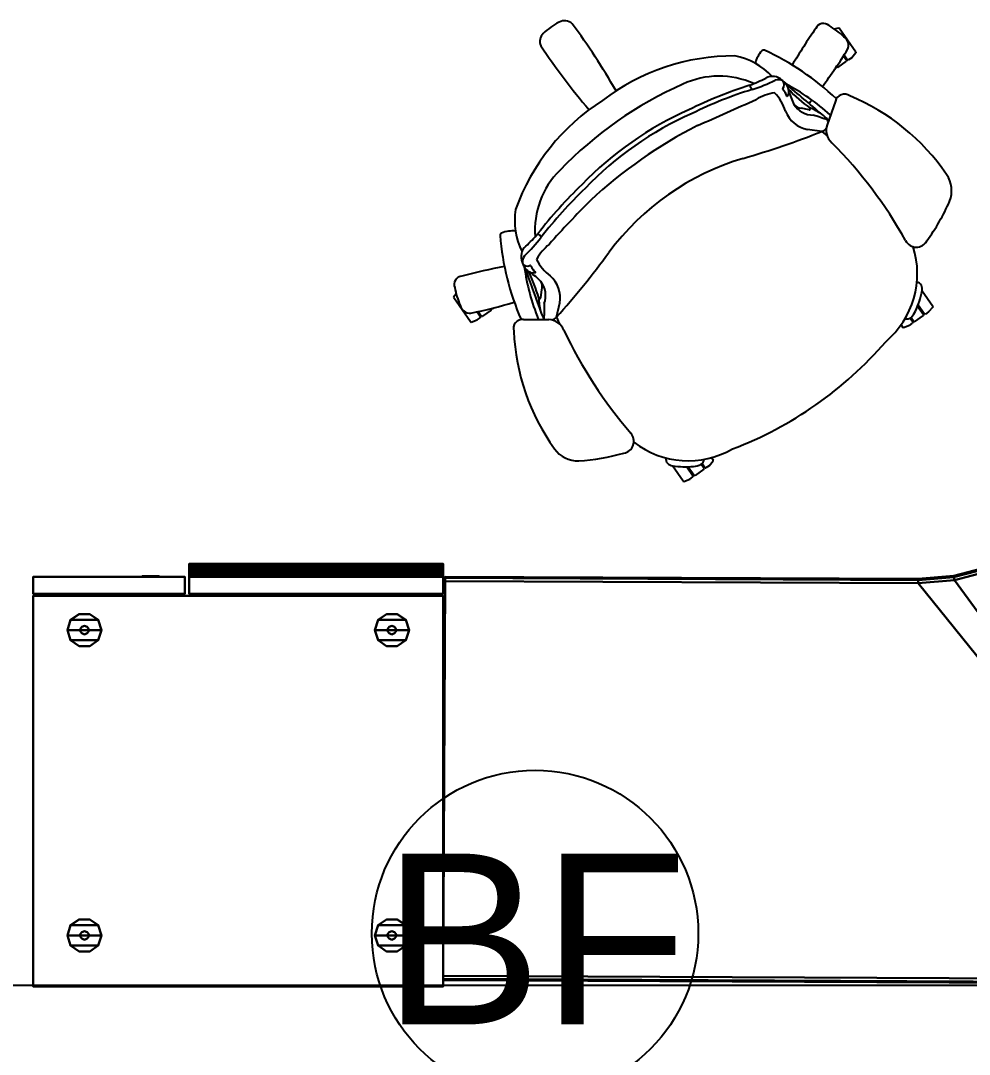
# Model space of a CAD drawing. Header units: inches. Extents: x 23 to 6400, y -2214 to 4412.
# Drawn here: x 4070.6 to 4126.1, y 3839.2 to 3899.7 of the extents above; entities that cross this region are included whole.
import ezdxf
from ezdxf.enums import TextEntityAlignment as Align

# ---------------------------------------------------------------- set-up
doc = ezdxf.new("R2010")
doc.units = ezdxf.units.IN
doc.header["$LTSCALE"] = 96
doc.header["$MEASUREMENT"] = 0
doc.layers.add('A-FURN-EXIST', color=33, linetype='Continuous')
doc.layers.add('A-Powr-Exst', color=15, linetype='Continuous')
doc.styles.add('OTJ_Title1', font='swiss.ttf')

# ---------------------------------------------------------------- blocks, each defined once
blk = doc.blocks.new('A$C39A66B45')
blk.add_circle((16.79, 9.555), 9.555)
at = {"color": 0, "linetype": 'ByBlock', "lineweight": -2, "style": 'OTJ_Title1', "flags": 8}
blk.add_attdef('CODE', text='', height=8, dxfattribs=at).set_placement((16.79, 9.233), align=Align.MIDDLE)
blk = doc.blocks.new('A$C1C1D4BE0 (4) (2)')
at = {"color": 0}
for p, q in [((296.288, 159.336, 36.281), (296.525, 159.406, 36.281)), ((296.525, 159.406, 36.281), (296.563, 159.39, 36.281)), ((297.549, 157.981, 36.281), (296.563, 159.39, 36.281)), ((297.549, 157.981, 36.281), (297.552, 157.939, 36.281)), ((296.484, 157.084, 36.281), (296.999, 157.444, 36.281)), ((296.827, 157.76, 36.281), (297.009, 157.5, 36.281)), ((296.866, 157.823, 36.281), (297.066, 157.538, 36.281)), ((297.009, 157.5, 36.281), (296.999, 157.444, 36.281)), ((297.121, 157.528, 36.281), (297.066, 157.538, 36.281)), ((297.302, 157.654, 36.281), (297.121, 157.528, 36.281)), ((297.552, 157.939, 36.281), (297.302, 157.654, 36.281)), ((296.286, 156.943, 36.281), (296.364, 156.997, 36.281)), ((296.378, 157.078, 36.281), (296.364, 156.997, 36.281)), ((296.428, 157.093, 36.281), (296.408, 157.122, 36.281)), ((296.484, 157.084, 36.281), (296.428, 157.093, 36.281)), ((296.349, 155.118, 36.281), (295.858, 153.725, 36.281)), ((294.806, 154.603, 36.281), (294.354, 154.694, 36.281)), ((295.549, 154.342, 36.281), (295.549, 154.342, 36.281)), ((295.563, 153.342, 36.281), (294.72, 153.444, 36.281)), ((295.563, 153.342, 36.281), (295.868, 153.075, 36.281)), ((276.717, 147.254, 36.281), (276.718, 147.246, 36.281)), ((276.808, 147.388, 36.281), (276.792, 147.381, 36.281)), ((279.104, 143.608, 36.281), (279.172, 144.064, 36.281)), ((274.149, 143.835, 36.281), (274.002, 143.636, 36.281)), ((274.002, 143.636, 36.281), (274.005, 143.594, 36.281)), ((274.991, 142.185, 36.281), (274.005, 143.594, 36.281)), ((302.054, 143.091, 36.281), (301.422, 143.994, 36.281)), ((276.198, 142.879, 36.281), (275.683, 142.519, 36.281)), ((276.208, 142.935, 36.281), (276.188, 142.964, 36.281)), ((276.198, 142.879, 36.281), (276.208, 142.935, 36.281)), ((276.24, 142.977, 36.281), (276.321, 142.963, 36.281)), ((276.399, 143.018, 36.281), (276.321, 142.963, 36.281)), ((280.029, 142.465, 36.281), (280.222, 143.292, 36.281)), ((301.164, 143.111, 36.281), (301.514, 142.611, 36.281)), ((301.2, 143.179, 36.281), (301.187, 143.17, 36.281)), ((301.194, 143.187, 36.281), (301.571, 142.649, 36.281)), ((302.057, 143.05, 36.281), (301.807, 142.765, 36.281)), ((302.054, 143.091, 36.281), (302.057, 143.05, 36.281)), ((275.029, 142.169, 36.281), (275.383, 142.306, 36.281)), ((275.373, 142.773, 36.281), (275.573, 142.488, 36.281)), ((275.383, 142.306, 36.281), (275.563, 142.432, 36.281)), ((275.445, 142.789, 36.281), (275.628, 142.528, 36.281)), ((275.563, 142.432, 36.281), (275.573, 142.488, 36.281)), ((275.628, 142.528, 36.281), (275.683, 142.519, 36.281)), ((278.091, 142.334, 36.281), (279.568, 142.32, 36.281)), ((279.094, 142.82, 36.281), (279.094, 142.82, 36.281)), ((280.029, 142.465, 36.281), (280.176, 142.087, 36.281)), ((300.879, 142.164, 36.281), (300.711, 142.403, 36.281)), ((300.934, 142.204, 36.281), (300.77, 142.438, 36.281)), ((300.989, 142.194, 36.281), (301.505, 142.555, 36.281)), ((301.035, 142.818, 36.281), (301.036, 142.819, 36.281)), ((301.514, 142.611, 36.281), (301.505, 142.555, 36.281)), ((301.627, 142.639, 36.281), (301.571, 142.649, 36.281)), ((301.807, 142.765, 36.281), (301.627, 142.639, 36.281)), ((274.991, 142.185, 36.281), (275.029, 142.169, 36.281)), ((300.193, 142.01, 36.281), (300.297, 141.861, 36.281)), ((300.335, 141.844, 36.281), (300.297, 141.861, 36.281)), ((300.689, 141.982, 36.281), (300.335, 141.844, 36.281)), ((300.689, 141.982, 36.281), (300.869, 142.108, 36.281)), ((300.879, 142.164, 36.281), (300.869, 142.108, 36.281)), ((300.989, 142.194, 36.281), (300.934, 142.204, 36.281)), ((287.442, 132.859, 36.281), (286.81, 133.762, 36.281)), ((288.659, 133.609, 36.281), (288.495, 133.843, 36.281)), ((288.715, 133.647, 36.281), (288.548, 133.886, 36.281)), ((288.951, 133.763, 36.281), (288.771, 133.637, 36.281)), ((288.951, 133.763, 36.281), (289.201, 134.048, 36.281)), ((289.095, 134.238, 36.281), (289.199, 134.09, 36.281)), ((289.201, 134.048, 36.281), (289.199, 134.09, 36.281)), ((287.646, 133.701, 36.281), (288.023, 133.162, 36.281)), ((287.652, 133.693, 36.281), (287.664, 133.701, 36.281)), ((287.728, 133.703, 36.281), (288.078, 133.203, 36.281)), ((288.013, 133.107, 36.281), (288.023, 133.162, 36.281)), ((288.047, 133.724, 36.281), (288.046, 133.723, 36.281)), ((288.078, 133.203, 36.281), (288.134, 133.193, 36.281)), ((288.649, 133.554, 36.281), (288.134, 133.193, 36.281)), ((288.649, 133.554, 36.281), (288.659, 133.609, 36.281)), ((288.715, 133.647, 36.281), (288.771, 133.637, 36.281)), ((287.442, 132.859, 36.281), (287.48, 132.843, 36.281)), ((287.48, 132.843, 36.281), (287.833, 132.98, 36.281)), ((287.833, 132.98, 36.281), (288.013, 133.107, 36.281))]:
    blk.add_line(p, q, dxfattribs=at)
at = {"color": 0, "linetype": 'Continuous'}
for p, q in [((295.549, 154.342, 36.281), (295.549, 154.342, 36.281)), ((295.549, 154.342, 36.281), (295.549, 154.342, 36.281)), ((295.549, 154.342, 36.281), (295.549, 154.342, 36.281)), ((276.717, 147.254, 36.281), (276.717, 147.251, 36.281)), ((276.717, 147.251, 36.281), (276.717, 147.249, 36.281)), ((276.717, 147.249, 36.281), (276.718, 147.246, 36.281)), ((276.797, 147.383, 36.281), (276.792, 147.381, 36.281)), ((276.802, 147.386, 36.281), (276.797, 147.383, 36.281)), ((276.808, 147.388, 36.281), (276.802, 147.386, 36.281)), ((279.094, 142.82, 36.281), (279.094, 142.82, 36.281)), ((279.094, 142.82, 36.281), (279.094, 142.82, 36.281)), ((279.094, 142.82, 36.281), (279.094, 142.82, 36.281)), ((301.035, 142.818, 36.281), (301.036, 142.819, 36.281)), ((301.035, 142.818, 36.281), (301.035, 142.818, 36.281)), ((301.036, 142.819, 36.281), (301.036, 142.819, 36.281)), ((288.047, 133.724, 36.281), (288.046, 133.723, 36.281)), ((288.046, 133.723, 36.281), (288.046, 133.723, 36.281)), ((288.047, 133.724, 36.281), (288.047, 133.724, 36.281))]:
    blk.add_line(p, q, dxfattribs=at)
at = {"elevation": 36.031}
blk.add_lwpolyline([(329.171, 95.402), (107.914, 95.402), (107.914, 103.357), (329.171, 103.357)], close=True, dxfattribs=at)
at = {"color": 0}
for centre, radius, start, end in [((280.497, 159.164, 36.281), 0.658, 46.89026, 119.42198), ((282.163, 155.948, 36.281), 4.28, 117.70245, 133.10979), ((248.448, 135.718, 36.281), 40.357, 29.69157, 36.36183), ((332.685, 133.739, 36.281), 45.413, 145.63553, 148.85296), ((295.648, 159.164, 36.281), 0.496, 48.40529, 155.14498), ((293.607, 155.5, 36.281), 4.68, 46.29295, 59.56264), ((279.699, 158.617, 36.281), 0.648, 135.26551, 203.76182), ((296.526, 158.384, 36.281), 0.59, 334.54606, 57.77584), ((312.705, 180.711, 36.281), 40.357, 213.63817, 220.30843), ((293.335, 156.899, 36.281), 1.735, 138.3236, 165.7926), ((292.149, 157.948, 36.281), 0.151, 68.77016, 136.29115), ((285.712, 143.97, 36.281), 15.541, 46.52746, 65.30846), ((273.77, 172.437, 36.281), 27.332, 322.95501, 328.43902), ((290.421, 145.074, 36.281), 12.685, 89.7991, 127.38189), ((289.652, 153.689, 36.281), 4.15, 43.65985, 78.69344), ((289.531, 151.633, 36.281), 4.942, 65.63993, 115.20449), ((285.876, 169.677, 36.281), 14.691, 291.838, 295.83022), ((288.147, 166.008, 36.281), 10.747, 288.07504, 295.82117), ((292.675, 155.76, 36.281), 0.8, 45.52848, 119.86447), ((293.013, 155.857, 36.281), 0.512, 58.47371, 111.23208), ((292.701, 155.583, 36.281), 0.919, 35.42143, 54.43788), ((293.007, 156.079, 36.281), 0.348, 317.76181, 37.99196), ((296.665, 135.238, 36.281), 22.82, 113.88099, 136.1187), ((299.036, 131.795, 36.281), 25.437, 107.6106, 116.28059), ((298.152, 133.967, 36.281), 22.822, 106.99522, 116.52912), ((292.129, 156.32, 36.281), 0.835, 199.5676, 219.22622), ((293.204, 152.737, 36.281), 2.891, 98.22249, 121.06484), ((290.912, 153.754, 36.281), 2.632, 16.99914, 44.45456), ((293.302, 155.815, 36.281), 0.0489, 141.03864, 220.39207), ((292.664, 155.13, 36.281), 0.888, 18.40744, 47.34825), ((287.172, 144.392, 36.281), 13.306, 48.17886, 61.89556), ((292.756, 155.564, 36.281), 0.887, 15.43187, 38.50812), ((217.279, 63.804, 36.281), 119.68, 49.15687, 50.47244), ((293.241, 155.666, 36.281), 0.393, 319.77512, 19.84132), ((300.341, 162.241, 36.281), 9.316, 223.74403, 233.92911), ((297.073, 156.528, 36.281), 3.539, 193.4698, 207.06147), ((289.558, 144.469, 36.281), 12.685, 122.61811, 160.2009), ((-286.757, 1447.403, 36.281), 1415.763, 293.964232, 294.116438), ((293.523, 155.426, 36.281), 0.023, 224.06067, 323.23223), ((273.77, 172.437, 36.281), 27.332, 320.31288, 320.84371), ((296.877, 154.972, 36.281), 0.548, 54.40721, 164.41413), ((292.287, 143.598, 36.281), 12.799, 34.3542, 67.44649), ((295.696, 136.622, 36.281), 19.649, 113.77742, 136.22258), ((295.881, 136.405, 36.281), 19.649, 113.77742, 136.22258), ((295.043, 155.142, 36.281), 1.728, 200.95658, 259.23553), ((294.435, 155.378, 36.281), 0.688, 221.84478, 263.24311), ((295.065, 155.648, 36.281), 1.356, 212.54906, 269.76931), ((294.817, 154.663, 36.281), 0.0616, 260.12697, 50.47246), ((293.835, 151.953, 36.281), 2.941, 54.34548, 69.68864), ((294.879, 153.297, 36.281), 1.242, 35.00333, 57.32539), ((280.079, 108.551, 36.281), 48.132, 70.81466, 71.8651), ((295.367, 153.856, 36.281), 0.55, 5.87667, 16.15539), ((300.904, 128.941, 36.281), 27.775, 117.03763, 132.86501), ((277.305, 199.055, 36.281), 49.224, 286.10183, 291.77212), ((295.367, 153.856, 36.281), 0.55, 290.86539, 324.47458), ((296.8, 153.415, 36.281), 0.992, 161.78372, 228.34298), ((277.45, 134.097, 36.281), 26.353, 29.17109, 44.82623), ((295.324, 137.152, 36.281), 15.249, 106.64201, 143.35577), ((283.699, 147.549, 36.281), 4.942, 134.79551, 184.36007), ((301.47, 149.862, 36.281), 1.683, 338.34126, 34.83062), ((299.089, 131.832, 36.281), 25.437, 133.71941, 142.3894), ((299.274, 131.614, 36.281), 25.437, 133.71941, 142.3894), ((333.622, 98.367, 36.281), 72.512, 135.37992, 138.17353), ((290.806, 154.709, 36.281), 13.395, 324.46352, 335.90435), ((281.725, 148.138, 36.281), 4.15, 171.30656, 206.34015), ((276.859, 147.255, 36.281), 0.142, 111.16011, 182.11598), ((292.206, 148.517, 36.281), 15.541, 184.69154, 203.47254), ((277.449, 145.775, 36.281), 1.735, 84.2074, 111.6764), ((270.663, 153.766, 36.281), 10.747, 314.17883, 321.92496), ((267.993, 157.155, 36.281), 14.691, 314.16978, 318.162), ((278.405, 146.711, 36.281), 0.835, 30.77378, 50.4324), ((278.745, 146.006, 36.281), 0.8, 130.13553, 204.47152), ((281.405, 144.475, 36.281), 2.891, 128.93516, 151.77751), ((295.904, 145.02, 36.281), 5.24, 310.28742, 17.37878), ((301.088, 147.27, 36.281), 0.708, 207.60157, 330.77704), ((278.538, 145.721, 36.281), 0.512, 138.76792, 191.52629), ((243.318, 175.257, 36.281), 49.224, 318.22788, 323.89817), ((285.754, 100.878, 36.281), 45.413, 101.14704, 104.36447), ((278.903, 145.921, 36.281), 0.919, 195.56212, 214.57857), ((278.331, 145.804, 36.281), 0.348, 212.00804, 292.23819), ((291.31, 147.289, 36.281), 13.306, 188.10444, 201.82114), ((278.902, 145.863, 36.281), 0.887, 211.49188, 234.56813), ((390.942, 185.404, 36.281), 119.68, 199.52756, 200.84313), ((278.479, 145.435, 36.281), 0.0489, 29.60793, 108.96136), ((279.341, 145.801, 36.281), 0.888, 202.65175, 231.59256), ((281.233, 146.976, 36.281), 2.632, 205.54544, 233.00086), ((274.53, 144.376, 36.281), 0.496, 94.85502, 201.59471), ((270.033, 141.019, 36.281), 9.316, 16.07089, 26.25597), ((278.639, 145.442, 36.281), 0.393, 230.15868, 290.22488), ((276.519, 142.136, 36.281), 3.539, 42.93853, 56.5302), ((278.769, 145.095, 36.281), 0.023, 286.76777, 25.93933), ((278.516, 143.57, 36.281), 1.728, 350.76447, 49.04342), ((278.67, 145.041, 36.281), 4.68, 190.43736, 203.70705), ((278.502, 144.221, 36.281), 0.688, 346.75689, 28.15522), ((278.033, 143.722, 36.281), 1.356, 340.23069, 37.45094), ((301.021, 144.109, 36.281), 0.418, 344.06432, 76.28687), ((279.043, 143.619, 36.281), 0.0616, 199.52754, 349.87303), ((281.925, 143.614, 36.281), 2.941, 180.31136, 195.65452), ((296.659, 144.909, 36.281), 4.85, 334.47333, 349.12498), ((274.962, 143.285, 36.281), 0.59, 192.22416, 275.45394), ((269.54, 169.475, 36.281), 27.332, 281.56098, 287.04499), ((327.415, 141.696, 36.281), 48.132, 178.1349, 179.18534), ((278.048, 141.788, 36.281), 0.548, 85.58587, 195.59279), ((280.306, 143.093, 36.281), 1.242, 192.67461, 214.99667), ((279.613, 142.825, 36.281), 0.55, 233.84461, 244.12333), ((279.538, 141.328, 36.281), 0.992, 21.65702, 88.21628), ((279.613, 142.825, 36.281), 0.55, 285.52541, 319.13461), ((300.529, 142.777, 36.281), 0.417, 255.77378, 308.57276), ((299.931, 143.292, 36.281), 1.201, 315.59573, 336.76263), ((290.307, 142.211, 36.281), 12.799, 182.55351, 215.6458), ((304.309, 152.904, 36.281), 26.353, 205.17377, 220.82891), ((282.373, 155.649, 36.281), 22.366, 290.84241, 319.15767), ((283.846, 135.197, 36.281), 0.708, 279.22296, 42.39843), ((287.733, 139.299, 36.281), 5.24, 232.62073, 299.71258), ((281.279, 135.724, 36.281), 1.683, 215.16938, 271.65874), ((280.372, 147.403, 36.281), 13.395, 274.09565, 285.53648), ((286.839, 134.179, 36.281), 0.418, 173.71313, 265.93568), ((287.579, 138.551, 36.281), 4.85, 260.87502, 275.52667), ((287.979, 134.924, 36.281), 1.201, 273.23737, 294.40427), ((288.258, 134.185, 36.281), 0.417, 301.42724, 354.22622)]:
    blk.add_arc(centre, radius, start, end, dxfattribs=at)
at = {"color": 0, "flags": 1}
for tag, p, rotation in [('CAPPN', (247.067, 175.112, 63.531), 180), ('CAPMG', (247.067, 175.112, 63.531), 180), ('CAPMC', (247.067, 175.112, 63.531), 180), ('CAPQT', (247.067, 175.112, 63.531), 180), ('CAPDH', (247.067, 175.112, 63.531), 180), ('CAPGC', (247.067, 175.112, 63.531), 180), ('CAPPN', (346.298, 144.907, 64.531), 239.73323), ('CAPMG', (346.298, 144.907, 64.531), 239.73323), ('CAPMC', (346.298, 144.907, 64.531), 239.73323), ('CAPQT', (346.298, 144.907, 64.531), 239.73323), ('CAPDH', (346.298, 144.907, 64.531), 239.73323), ('CAPGC', (346.298, 144.907, 64.531), 239.73323), ('CAPPN', (247.067, 103.112, 63.531), 180), ('CAPMG', (247.067, 103.112, 63.531), 180), ('CAPMC', (247.067, 103.112, 63.531), 180), ('CAPQT', (247.067, 103.112, 63.531), 180), ('CAPDH', (247.067, 103.112, 63.531), 180), ('CAPGC', (247.067, 103.112, 63.531), 180), ('CAPMG', (273.39, 103.264, 36.281), 180), ('CAPMC', (273.39, 103.264, 36.281), 180), ('CAPGC', (273.39, 103.264, 36.281), 180), ('CAPPN', (273.39, 103.264, 36.281), 180), ('CAPQT', (273.39, 103.264, 36.281), 180), ('CAPDH', (273.39, 103.264, 36.281), 180), ('CAPPN', (247.925, 96.112, 63.531), 270), ('CAPMG', (247.925, 96.112, 63.531), 270), ('CAPMC', (247.925, 96.112, 63.531), 270), ('CAPQT', (247.925, 96.112, 63.531), 270), ('CAPDH', (247.925, 96.112, 63.531), 270), ('CAPGC', (247.925, 96.112, 63.531), 270), ('CAPPN', (352.409, 58.005, 64.531), 120), ('CAPMG', (352.409, 58.005, 64.531), 120), ('CAPMC', (352.409, 58.005, 64.531), 120), ('CAPQT', (352.409, 58.005, 64.531), 120), ('CAPDH', (352.409, 58.005, 64.531), 120), ('CAPGC', (352.409, 58.005, 64.531), 120), ('CAPPN', (364.651, 37.203, 36.281), 120.80365), ('CAPMG', (364.651, 37.203, 36.281), 120.80365), ('CAPMC', (364.651, 37.203, 36.281), 120.80365), ('CAPQT', (364.651, 37.203, 36.281), 120.80365), ('CAPDH', (364.651, 37.203, 36.281), 120.80365), ('CAPGC', (364.651, 37.203, 36.281), 120.80365)]:
    blk.add_attdef(tag, p, '', height=0.001, rotation=rotation, dxfattribs=at)
for tag, p in [('CAPPN', (249.585, 96.112, 36.281)), ('CAPMG', (249.585, 96.112, 36.281)), ('CAPMC', (249.585, 96.112, 36.281)), ('CAPQT', (249.585, 96.112, 36.281)), ('CAPDH', (249.585, 96.112, 36.281)), ('CAPGC', (249.585, 96.112, 36.281)), ('CAPPN', (273.585, 96.112, 64.531)), ('CAPMG', (273.585, 96.112, 64.531)), ('CAPMC', (273.585, 96.112, 64.531)), ('CAPQT', (273.585, 96.112, 64.531)), ('CAPDH', (273.585, 96.112, 64.531)), ('CAPGC', (273.585, 96.112, 64.531))]:
    blk.add_attdef(tag, p, '', height=0.001, dxfattribs=at)
at = {"color": 0}
mesh = blk.add_polyface(dxfattribs=at)
corners = [(325.57, 157.003, 64.281), (325.633, 156.966, 64.458), (325.633, 156.966, 63.354), (325.57, 157.003, 63.531), (325.785, 156.877, 63.281), (325.785, 156.877, 64.531), (310.405, 131.379, 64.281), (311.612, 133.087, 64.281), (311.612, 133.087, 63.531), (310.405, 131.379, 63.531), (308.919, 129.907, 64.281), (308.919, 129.907, 63.531), (307.2, 128.715, 63.531), (307.2, 128.715, 64.281), (305.3, 127.84, 63.531), (305.3, 127.84, 64.281), (303.277, 127.308, 63.531), (303.277, 127.308, 64.281), (301.192, 127.135, 63.531), (301.192, 127.135, 64.281), (273.502, 127.191, 64.458), (273.502, 127.191, 63.354), (273.501, 127.014, 63.281), (273.501, 127.014, 64.531), (273.502, 127.264, 64.281), (273.502, 127.264, 63.531), (273.392, 103.639, 64.281), (273.392, 103.712, 64.458), (273.392, 103.712, 63.354), (273.392, 103.639, 63.531), (273.393, 103.889, 63.281), (273.393, 103.889, 64.531), (320.945, 103.599, 64.281), (320.439, 103.466, 64.281), (320.439, 103.466, 63.531), (320.945, 103.599, 63.531), (321.42, 103.818, 64.281), (321.42, 103.818, 63.531), (321.85, 104.115, 63.531), (321.85, 104.115, 64.281), (322.221, 104.484, 63.531), (322.221, 104.484, 64.281), (322.523, 104.91, 63.531), (322.523, 104.91, 64.281), (319.918, 103.423, 64.281), (319.918, 103.423, 63.531), (345.911, 145.132, 64.458), (345.911, 145.132, 63.354), (345.758, 145.222, 63.281), (345.758, 145.222, 64.531), (345.974, 145.096, 64.281), (345.974, 145.096, 63.531), (321.384, 103.881, 63.354), (321.803, 104.172, 63.354), (322.165, 104.531, 63.354), (322.46, 104.947, 63.354), (320.92, 103.668, 63.354), (320.427, 103.538, 63.354), (319.918, 103.496, 63.354), (307.236, 128.651, 63.354), (305.325, 127.771, 63.354), (303.289, 127.235, 63.354), (301.192, 127.062, 63.354), (310.461, 131.331, 63.354), (308.965, 129.85, 63.354), (311.676, 133.05, 63.354), (321.296, 104.035, 63.281), (321.69, 104.308, 63.281), (322.03, 104.645, 63.281), (322.307, 105.036, 63.281), (320.861, 103.834, 63.281), (320.397, 103.712, 63.281), (319.919, 103.673, 63.281), (303.319, 127.061, 63.281), (305.384, 127.604, 63.281), (301.191, 126.885, 63.281), (307.324, 128.498, 63.281), (309.078, 129.714, 63.281), (310.595, 131.217, 63.281), (311.828, 132.961, 63.281), (320.427, 103.538, 64.458), (319.918, 103.496, 64.458), (320.92, 103.668, 64.458), (321.384, 103.881, 64.458), (321.803, 104.172, 64.458), (322.165, 104.531, 64.458), (322.46, 104.947, 64.458), (305.325, 127.771, 64.458), (303.289, 127.235, 64.458), (307.236, 128.651, 64.458), (301.192, 127.062, 64.458), (310.461, 131.331, 64.458), (308.965, 129.85, 64.458), (311.676, 133.05, 64.458), (321.69, 104.308, 64.531), (321.296, 104.035, 64.531), (322.03, 104.645, 64.531), (322.307, 105.036, 64.531), (320.397, 103.712, 64.531), (319.919, 103.673, 64.531), (320.861, 103.834, 64.531), (303.319, 127.061, 64.531), (305.384, 127.604, 64.531), (301.191, 126.885, 64.531), (307.324, 128.498, 64.531), (310.595, 131.217, 64.531), (309.078, 129.714, 64.531), (311.828, 132.961, 64.531)]
mesh.append_faces([[corners[k] for k in face] for face in [(6, 7, 8, 9), (10, 6, 9, 11), (10, 11, 12, 13), (13, 12, 14, 15), (15, 14, 16, 17), (17, 16, 18, 19), (0, 3, 8, 7), (18, 25, 24, 19), (32, 33, 34, 35), (36, 32, 35, 37), (36, 37, 38, 39), (39, 38, 40, 41), (41, 40, 42, 43), (33, 44, 45, 34), (42, 51, 50, 43), (26, 29, 45, 44), (38, 37, 52, 53), (40, 38, 53, 54), (42, 40, 54, 55), (37, 35, 56, 52), (35, 34, 57, 56), (34, 45, 58, 57), (42, 55, 47, 51), (14, 12, 59, 60), (16, 14, 60, 61), (18, 16, 61, 62), (11, 9, 63, 64), (9, 8, 65, 63), (11, 64, 59, 12), (2, 65, 8, 3), (18, 62, 21, 25), (28, 58, 45, 29), (53, 52, 66, 67), (54, 53, 67, 68), (55, 54, 68, 69), (52, 56, 70, 66), (56, 57, 71, 70), (57, 58, 72, 71), (55, 69, 48, 47), (73, 61, 60, 74), (61, 73, 75, 62), (60, 59, 76, 74), (77, 64, 63, 78), (78, 63, 65, 79), (64, 77, 76, 59), (4, 79, 65, 2), (62, 75, 22, 21), (30, 72, 58, 28), (80, 81, 44, 33), (82, 80, 33, 32), (83, 82, 32, 36), (84, 83, 36, 39), (85, 84, 39, 41), (86, 85, 41, 43), (46, 86, 43, 50), (87, 15, 17, 88), (89, 13, 15, 87), (88, 17, 19, 90), (91, 6, 10, 92), (91, 93, 7, 6), (92, 10, 13, 89), (7, 93, 1, 0), (20, 90, 19, 24), (44, 81, 27, 26), (94, 95, 83, 84), (96, 94, 84, 85), (97, 96, 85, 86), (98, 99, 81, 80), (100, 98, 80, 82), (95, 100, 82, 83), (49, 97, 86, 46), (88, 101, 102, 87), (101, 88, 90, 103), (104, 89, 87, 102), (105, 91, 92, 106), (105, 107, 93, 91), (106, 92, 89, 104), (93, 107, 5, 1), (23, 103, 90, 20), (81, 99, 31, 27)]], dxfattribs={"color": 0})
mesh.append_faces([[corners[k] for k in face] for face in [(21, 20, 24, 25), (47, 46, 50, 51)]], dxfattribs={"vtx0": -1, "color": 0})
mesh.append_faces([[corners[k] for k in face] for face in [(20, 21, 22, 23), (23, 22, 30, 31), (46, 47, 48, 49)]], dxfattribs={"vtx0": -1, "vtx2": -1, "color": 0})
mesh.append_faces([[corners[k] for k in face] for face in [(0, 1, 2, 3), (26, 27, 28, 29)]], dxfattribs={"vtx1": -1, "color": 0})
mesh.append_faces([[corners[k] for k in face] for face in [(4, 2, 1, 5), (30, 28, 27, 31), (48, 4, 5, 49)]], dxfattribs={"vtx1": -1, "vtx3": -1, "color": 0})
mesh = blk.add_polyface(dxfattribs=at)
corners = [(301.191, 126.885, 63.281), (319.919, 103.673, 63.281), (273.393, 103.889, 63.281), (273.501, 127.014, 63.281), (321.296, 104.035, 63.281), (307.324, 128.498, 63.281), (309.078, 129.714, 63.281), (321.69, 104.308, 63.281), (310.595, 131.217, 63.281), (322.03, 104.645, 63.281), (311.828, 132.961, 63.281), (322.307, 105.036, 63.281), (345.758, 145.222, 63.281), (325.785, 156.877, 63.281), (320.861, 103.834, 63.281), (305.384, 127.604, 63.281), (320.397, 103.712, 63.281), (303.319, 127.061, 63.281)]
mesh.append_faces([[corners[k] for k in face] for face in [(0, 1, 2, 3)]], dxfattribs={"vtx0": -1, "color": 0})
mesh.append_faces([[corners[k] for k in face] for face in [(4, 5, 6, 7), (8, 9, 7, 6), (9, 8, 10, 11), (5, 4, 14, 15), (15, 14, 16, 17), (1, 0, 17, 16)]], dxfattribs={"vtx0": -1, "vtx2": -1, "color": 0})
mesh.append_faces([[corners[k] for k in face] for face in [(12, 11, 10, 13)]], dxfattribs={"vtx1": -1, "color": 0})
mesh = blk.add_polyface(dxfattribs=at)
corners = [(319.919, 103.673, 64.531), (301.191, 126.885, 64.531), (273.501, 127.014, 64.531), (273.393, 103.889, 64.531), (303.319, 127.061, 64.531), (320.397, 103.712, 64.531), (320.861, 103.834, 64.531), (305.384, 127.604, 64.531), (309.078, 129.714, 64.531), (307.324, 128.498, 64.531), (321.296, 104.035, 64.531), (321.69, 104.308, 64.531), (322.03, 104.645, 64.531), (310.595, 131.217, 64.531), (311.828, 132.961, 64.531), (322.307, 105.036, 64.531), (325.785, 156.877, 64.531), (345.758, 145.222, 64.531)]
mesh.append_faces([[corners[k] for k in face] for face in [(0, 1, 2, 3)]], dxfattribs={"vtx0": -1, "color": 0})
mesh.append_faces([[corners[k] for k in face] for face in [(16, 14, 15, 17)]], dxfattribs={"vtx1": -1, "color": 0})
mesh.append_faces([[corners[k] for k in face] for face in [(4, 1, 0, 5), (5, 6, 7, 4), (8, 9, 10, 11), (11, 12, 13, 8), (14, 13, 12, 15), (6, 10, 9, 7)]], dxfattribs={"vtx1": -1, "vtx3": -1, "color": 0})
mesh = blk.add_polyface(dxfattribs=at)
corners = [(273.39, 127.389, 83.375), (273.39, 127.42, 83.625), (273.39, 127.264, 83.656), (273.39, 127.264, 83.406), (273.39, 127.545, 83.375), (273.39, 127.577, 83.562), (273.39, 127.92, 83.219), (273.39, 128.014, 83.312), (273.39, 127.889, 83.437), (273.39, 127.795, 83.281), (273.39, 128.014, 83.219), (273.39, 128.014, 83.25), (273.39, 127.952, 83.187), (273.39, 127.67, 83.312), (273.39, 127.733, 83.5), (273.39, 126.264, 83.406), (273.39, 126.264, 83.656), (258.515, 127.889, 83.437), (258.515, 128.014, 83.312), (258.515, 127.92, 83.219), (258.515, 127.795, 83.281), (258.515, 128.014, 83.25), (258.515, 128.014, 83.219), (258.515, 127.952, 83.187), (258.515, 127.67, 83.312), (258.515, 127.733, 83.5), (258.515, 127.264, 83.656), (258.515, 127.42, 83.625), (258.515, 127.389, 83.375), (258.515, 127.264, 83.406), (258.515, 127.577, 83.562), (258.515, 127.545, 83.375), (258.515, 126.264, 83.406), (258.515, 126.264, 83.656)]
mesh.append_faces([[corners[k] for k in face] for face in [(10, 11, 7, 12), (18, 21, 22, 23), (16, 2, 26, 33), (3, 15, 32, 29), (6, 9, 20, 19), (9, 13, 24, 20), (13, 4, 31, 24), (4, 0, 28, 31), (0, 3, 29, 28), (18, 17, 8, 7), (27, 26, 2, 1), (10, 12, 23, 22), (12, 6, 19, 23)]], dxfattribs={"color": 0})
mesh.append_faces([[corners[k] for k in face] for face in [(26, 29, 32, 33), (11, 21, 18, 7)]], dxfattribs={"vtx0": -1, "color": 0})
mesh.append_faces([[corners[k] for k in face] for face in [(0, 1, 2, 3), (6, 7, 8, 9), (17, 20, 24, 25), (30, 31, 28, 27), (25, 24, 31, 30)]], dxfattribs={"vtx0": -1, "vtx2": -1, "color": 0})
mesh.append_faces([[corners[k] for k in face] for face in [(15, 3, 2, 16), (23, 19, 18, 18), (17, 25, 14, 8)]], dxfattribs={"vtx1": -1, "color": 0})
mesh.append_faces([[corners[k] for k in face] for face in [(0, 4, 5, 1), (13, 9, 8, 14), (4, 13, 14, 5), (17, 18, 19, 20), (26, 27, 28, 29), (25, 30, 5, 14)]], dxfattribs={"vtx1": -1, "vtx3": -1, "color": 0})
mesh.append_faces([[corners[k] for k in face] for face in [(6, 12, 7, 7), (30, 27, 1, 5), (11, 10, 22, 21)]], dxfattribs={"vtx3": -1, "color": 0})
mesh = blk.add_polyface(dxfattribs=at)
corners = [(273.39, 127.389, 71.656), (273.39, 127.42, 71.875), (273.39, 127.264, 71.906), (273.39, 127.264, 71.656), (273.39, 127.545, 71.625), (273.39, 127.577, 71.812), (273.39, 127.92, 71.469), (273.39, 128.014, 71.594), (273.39, 127.889, 71.687), (273.39, 127.795, 71.531), (273.39, 128.014, 71.469), (273.39, 128.014, 71.531), (273.39, 127.952, 71.469), (273.39, 127.67, 71.594), (273.39, 127.733, 71.75), (273.39, 126.264, 71.656), (273.39, 126.264, 71.906), (258.515, 127.889, 71.687), (258.515, 128.014, 71.594), (258.515, 127.92, 71.469), (258.515, 127.795, 71.531), (258.515, 128.014, 71.531), (258.515, 128.014, 71.469), (258.515, 127.952, 71.469), (258.515, 127.67, 71.594), (258.515, 127.733, 71.75), (258.515, 127.264, 71.906), (258.515, 127.42, 71.875), (258.515, 127.389, 71.656), (258.515, 127.264, 71.656), (258.515, 127.577, 71.812), (258.515, 127.545, 71.625), (258.515, 126.264, 71.656), (258.515, 126.264, 71.906)]
mesh.append_faces([[corners[k] for k in face] for face in [(10, 11, 7, 12), (18, 21, 22, 23), (16, 2, 26, 33), (13, 4, 31, 24), (4, 0, 28, 31), (18, 17, 8, 7), (27, 26, 2, 1)]], dxfattribs={"color": 0})
mesh.append_faces([[corners[k] for k in face] for face in [(26, 29, 32, 33), (11, 21, 18, 7)]], dxfattribs={"vtx0": -1, "color": 0})
mesh.append_faces([[corners[k] for k in face] for face in [(0, 1, 2, 3), (6, 7, 8, 9), (17, 20, 24, 25), (30, 31, 28, 27), (25, 24, 31, 30)]], dxfattribs={"vtx0": -1, "vtx2": -1, "color": 0})
mesh.append_faces([[corners[k] for k in face] for face in [(15, 3, 2, 16), (23, 19, 18, 18), (6, 9, 20, 19), (0, 3, 29, 28), (17, 25, 14, 8), (10, 12, 23, 22)]], dxfattribs={"vtx1": -1, "color": 0})
mesh.append_faces([[corners[k] for k in face] for face in [(0, 4, 5, 1), (13, 9, 8, 14), (4, 13, 14, 5), (17, 18, 19, 20), (26, 27, 28, 29), (25, 30, 5, 14)]], dxfattribs={"vtx1": -1, "vtx3": -1, "color": 0})
mesh.append_faces([[corners[k] for k in face] for face in [(6, 12, 7, 7), (3, 15, 32, 29), (9, 13, 24, 20), (30, 27, 1, 5), (11, 10, 22, 21), (12, 6, 19, 23)]], dxfattribs={"vtx3": -1, "color": 0})
mesh = blk.add_polyface(dxfattribs=at)
corners = [(273.39, 127.389, 59.906), (273.39, 127.42, 60.125), (273.39, 127.264, 60.156), (273.39, 127.264, 59.906), (273.39, 127.545, 59.875), (273.39, 127.577, 60.094), (273.39, 127.92, 59.719), (273.39, 128.014, 59.844), (273.39, 127.889, 59.937), (273.39, 127.795, 59.781), (273.39, 128.014, 59.719), (273.39, 128.014, 59.781), (273.39, 127.952, 59.719), (273.39, 127.67, 59.844), (273.39, 127.733, 60.031), (273.39, 126.264, 59.906), (273.39, 126.264, 60.156), (258.515, 127.889, 59.937), (258.515, 128.014, 59.844), (258.515, 127.92, 59.719), (258.515, 127.795, 59.781), (258.515, 128.014, 59.781), (258.515, 128.014, 59.719), (258.515, 127.952, 59.719), (258.515, 127.67, 59.844), (258.515, 127.733, 60.031), (258.515, 127.264, 60.156), (258.515, 127.42, 60.125), (258.515, 127.389, 59.906), (258.515, 127.264, 59.906), (258.515, 127.577, 60.094), (258.515, 127.545, 59.875), (258.515, 126.264, 59.906), (258.515, 126.264, 60.156)]
mesh.append_faces([[corners[k] for k in face] for face in [(10, 11, 7, 12), (18, 21, 22, 23), (16, 2, 26, 33), (13, 4, 31, 24), (4, 0, 28, 31), (18, 17, 8, 7), (17, 25, 14, 8), (25, 30, 5, 14)]], dxfattribs={"color": 0})
mesh.append_faces([[corners[k] for k in face] for face in [(26, 29, 32, 33), (11, 21, 18, 7)]], dxfattribs={"vtx0": -1, "color": 0})
mesh.append_faces([[corners[k] for k in face] for face in [(0, 1, 2, 3), (6, 7, 8, 9), (17, 20, 24, 25), (30, 31, 28, 27), (25, 24, 31, 30)]], dxfattribs={"vtx0": -1, "vtx2": -1, "color": 0})
mesh.append_faces([[corners[k] for k in face] for face in [(15, 3, 2, 16), (23, 19, 18, 18), (6, 9, 20, 19), (0, 3, 29, 28), (30, 27, 1, 5), (10, 12, 23, 22)]], dxfattribs={"vtx1": -1, "color": 0})
mesh.append_faces([[corners[k] for k in face] for face in [(0, 4, 5, 1), (13, 9, 8, 14), (4, 13, 14, 5), (17, 18, 19, 20), (26, 27, 28, 29)]], dxfattribs={"vtx1": -1, "vtx3": -1, "color": 0})
mesh.append_faces([[corners[k] for k in face] for face in [(6, 12, 7, 7), (3, 15, 32, 29), (9, 13, 24, 20), (27, 26, 2, 1), (11, 10, 22, 21), (12, 6, 19, 23)]], dxfattribs={"vtx3": -1, "color": 0})
mesh = blk.add_polyface(dxfattribs=at)
corners = [(273.39, 126.264, 48.156), (273.39, 127.264, 48.156), (273.39, 127.264, 48.406), (273.39, 126.264, 48.406), (273.39, 127.389, 48.156), (273.39, 127.42, 48.375), (273.39, 127.92, 47.969), (273.39, 128.014, 48.094), (273.39, 127.889, 48.187), (273.39, 127.795, 48.031), (273.39, 128.014, 48), (273.39, 128.014, 48.031), (273.39, 127.952, 47.969), (273.39, 127.67, 48.094), (273.39, 127.733, 48.281), (273.39, 127.545, 48.125), (273.39, 127.577, 48.344), (258.515, 127.889, 48.187), (258.515, 128.014, 48.094), (258.515, 127.92, 47.969), (258.515, 127.795, 48.031), (258.515, 128.014, 48.031), (258.515, 128.014, 48), (258.515, 127.952, 47.969), (258.515, 127.264, 48.406), (258.515, 127.264, 48.156), (258.515, 126.264, 48.156), (258.515, 126.264, 48.406), (258.515, 127.42, 48.375), (258.515, 127.389, 48.156), (258.515, 127.577, 48.344), (258.515, 127.545, 48.125), (258.515, 127.733, 48.281), (258.515, 127.67, 48.094)]
mesh.append_faces([[corners[k] for k in face] for face in [(10, 11, 7, 12), (18, 21, 22, 23), (3, 2, 24, 27), (32, 30, 16, 14), (13, 15, 31, 33), (15, 4, 29, 31), (18, 17, 8, 7), (10, 12, 23, 22), (12, 6, 19, 23), (17, 32, 14, 8)]], dxfattribs={"color": 0})
mesh.append_faces([[corners[k] for k in face] for face in [(24, 25, 26, 27), (11, 21, 18, 7)]], dxfattribs={"vtx0": -1, "color": 0})
mesh.append_faces([[corners[k] for k in face] for face in [(4, 5, 2, 1), (6, 7, 8, 9), (30, 31, 29, 28), (32, 33, 31, 30), (17, 20, 33, 32)]], dxfattribs={"vtx0": -1, "vtx2": -1, "color": 0})
mesh.append_faces([[corners[k] for k in face] for face in [(0, 1, 2, 3), (23, 19, 18, 18), (30, 28, 5, 16), (6, 9, 20, 19), (4, 1, 25, 29)]], dxfattribs={"vtx1": -1, "color": 0})
mesh.append_faces([[corners[k] for k in face] for face in [(13, 9, 8, 14), (15, 13, 14, 16), (4, 15, 16, 5), (17, 18, 19, 20), (24, 28, 29, 25)]], dxfattribs={"vtx1": -1, "vtx3": -1, "color": 0})
mesh.append_faces([[corners[k] for k in face] for face in [(6, 12, 7, 7), (28, 24, 2, 5), (1, 0, 26, 25), (9, 13, 33, 20), (11, 10, 22, 21)]], dxfattribs={"vtx3": -1, "color": 0})
mesh = blk.add_polyface(dxfattribs=at)
corners = [(258.265, 127.264, 99.812), (249.39, 127.264, 99.812), (249.39, 126.264, 99.812), (258.265, 126.264, 99.812), (249.39, 126.264, 36.781), (249.39, 127.264, 36.781), (258.265, 127.264, 36.781), (258.265, 126.264, 36.781)]
mesh.append_faces([[corners[k] for k in face] for face in [(0, 1, 2, 3), (4, 2, 1, 5), (0, 6, 5, 1), (7, 6, 0, 3), (6, 7, 4, 5)]], dxfattribs={"color": 0})
mesh = blk.add_polyface(dxfattribs=at)
corners = [(256.703, 127.295, 86), (256.015, 127.295, 85.344), (255.828, 127.295, 85.5), (256.515, 127.295, 86.187), (256.765, 127.295, 85.75), (256.265, 127.295, 85.25), (256.703, 127.295, 85.5), (256.515, 127.295, 85.344), (256.015, 127.295, 86.187), (256.265, 127.295, 86.25), (255.765, 127.295, 85.75), (255.828, 127.295, 86)]
mesh.append_faces([[corners[k] for k in face] for face in [(0, 1, 2, 3), (4, 5, 1, 0), (3, 2, 10, 9)]], dxfattribs={"vtx0": -1, "vtx2": -1, "color": 0})
mesh.append_faces([[corners[k] for k in face] for face in [(8, 9, 10, 11)]], dxfattribs={"vtx1": -1, "color": 0})
mesh.append_faces([[corners[k] for k in face] for face in [(6, 7, 5, 4)]], dxfattribs={"vtx2": -1, "color": 0})
mesh = blk.add_polyface(dxfattribs=at)
corners = [(273.39, 126.264, 72.031), (273.39, 127.264, 72.031), (273.39, 127.264, 83.406), (273.39, 126.264, 83.406), (258.515, 126.264, 72.031), (258.515, 126.264, 83.406), (258.515, 127.264, 83.406), (258.515, 127.264, 72.031)]
mesh.append_faces([[corners[k] for k in face] for face in [(0, 1, 2, 3), (4, 5, 6, 7), (2, 6, 5, 3), (1, 0, 4, 7), (2, 1, 7, 6)]], dxfattribs={"color": 0})
mesh = blk.add_polyface(dxfattribs=at)
corners = [(273.39, 126.264, 83.75), (273.39, 127.264, 83.75), (273.39, 127.264, 99.812), (273.39, 126.264, 99.812), (258.515, 126.264, 83.75), (258.515, 126.264, 99.812), (258.515, 127.264, 99.812), (258.515, 127.264, 83.75)]
mesh.append_faces([[corners[k] for k in face] for face in [(0, 1, 2, 3), (4, 5, 6, 7), (2, 6, 5, 3), (1, 0, 4, 7), (2, 1, 7, 6)]], dxfattribs={"color": 0})
mesh = blk.add_polyface(dxfattribs=at)
corners = [(273.39, 126.264, 48.531), (273.39, 127.264, 48.531), (273.39, 127.264, 59.906), (273.39, 126.264, 59.906), (258.515, 126.264, 48.531), (258.515, 126.264, 59.906), (258.515, 127.264, 59.906), (258.515, 127.264, 48.531)]
mesh.append_faces([[corners[k] for k in face] for face in [(0, 1, 2, 3), (4, 5, 6, 7), (2, 6, 5, 3), (1, 0, 4, 7), (2, 1, 7, 6)]], dxfattribs={"color": 0})
mesh = blk.add_polyface(dxfattribs=at)
corners = [(273.39, 126.264, 36.781), (273.39, 127.264, 36.781), (273.39, 127.264, 48.156), (273.39, 126.264, 48.156), (258.515, 126.264, 36.781), (258.515, 126.264, 48.156), (258.515, 127.264, 48.156), (258.515, 127.264, 36.781)]
mesh.append_faces([[corners[k] for k in face] for face in [(0, 1, 2, 3), (4, 5, 6, 7), (2, 6, 5, 3), (1, 0, 4, 7), (2, 1, 7, 6)]], dxfattribs={"color": 0})
mesh = blk.add_polyface(dxfattribs=at)
corners = [(273.39, 126.264, 60.281), (273.39, 127.264, 60.281), (273.39, 127.264, 71.656), (273.39, 126.264, 71.656), (258.515, 126.264, 60.281), (258.515, 126.264, 71.656), (258.515, 127.264, 71.656), (258.515, 127.264, 60.281)]
mesh.append_faces([[corners[k] for k in face] for face in [(0, 1, 2, 3), (4, 5, 6, 7), (2, 6, 5, 3), (1, 0, 4, 7), (2, 1, 7, 6)]], dxfattribs={"color": 0})
mesh = blk.add_polyface(dxfattribs=at)
corners = [(273.39, 103.264, 99.812), (273.39, 103.264, 36.781), (273.39, 126.139, 36.781), (273.39, 126.139, 99.812), (249.39, 103.264, 36.781), (249.39, 103.264, 99.812), (249.39, 126.139, 99.812), (249.39, 126.139, 36.781)]
mesh.append_faces([[corners[k] for k in face] for face in [(0, 1, 2, 3), (4, 5, 6, 7), (3, 6, 5, 0), (1, 0, 5, 4), (2, 7, 6, 3)]], dxfattribs={"color": 0})
mesh = blk.add_polyface(dxfattribs=at)
corners = [(252.078, 125.077, 36.406), (252.703, 125.077, 36.406), (252.703, 125.077, 36.281), (252.078, 125.077, 36.281), (253.203, 124.733, 36.406), (253.203, 124.733, 36.281), (253.39, 124.139, 36.406), (253.203, 123.545, 36.406), (253.203, 123.545, 36.281), (253.39, 124.139, 36.281), (252.703, 123.202, 36.406), (252.078, 123.202, 36.406), (252.078, 123.202, 36.281), (252.703, 123.202, 36.281), (251.578, 123.545, 36.406), (251.39, 124.139, 36.406), (251.39, 124.139, 36.281), (251.578, 123.545, 36.281), (251.578, 124.733, 36.406), (251.578, 124.733, 36.281)]
mesh.append_faces([[corners[k] for k in face] for face in [(0, 1, 2, 3), (1, 4, 5, 2), (6, 7, 8, 9), (10, 11, 12, 13), (7, 10, 13, 8), (4, 6, 9, 5), (14, 15, 16, 17), (15, 18, 19, 16), (18, 0, 3, 19), (11, 14, 17, 12)]], dxfattribs={"color": 0})
mesh.append_faces([[corners[k] for k in face] for face in [(4, 18, 15, 6)]], dxfattribs={"vtx0": -1, "vtx2": -1, "color": 0})
mesh.append_faces([[corners[k] for k in face] for face in [(10, 7, 14, 11)]], dxfattribs={"vtx1": -1, "color": 0})
mesh.append_faces([[corners[k] for k in face] for face in [(7, 6, 15, 14)]], dxfattribs={"vtx1": -1, "vtx3": -1, "color": 0})
mesh.append_faces([[corners[k] for k in face] for face in [(1, 0, 18, 4)]], dxfattribs={"vtx2": -1, "color": 0})
mesh = blk.add_polyface(dxfattribs=at)
corners = [(270.703, 123.202, 36.406), (270.078, 123.202, 36.406), (270.078, 123.202, 36.281), (270.703, 123.202, 36.281), (269.578, 123.545, 36.406), (269.39, 124.139, 36.406), (269.39, 124.139, 36.281), (269.578, 123.545, 36.281), (270.078, 125.077, 36.406), (270.703, 125.077, 36.406), (270.703, 125.077, 36.281), (270.078, 125.077, 36.281), (269.578, 124.733, 36.406), (269.578, 124.733, 36.281), (271.39, 124.139, 36.406), (271.203, 123.545, 36.406), (271.203, 123.545, 36.281), (271.39, 124.139, 36.281), (271.203, 124.733, 36.406), (271.203, 124.733, 36.281)]
mesh.append_faces([[corners[k] for k in face] for face in [(0, 1, 2, 3), (4, 5, 6, 7), (1, 4, 7, 2), (8, 9, 10, 11), (12, 8, 11, 13), (5, 12, 13, 6), (14, 15, 16, 17), (18, 14, 17, 19), (9, 18, 19, 10), (15, 0, 3, 16)]], dxfattribs={"color": 0})
mesh.append_faces([[corners[k] for k in face] for face in [(18, 12, 5, 14)]], dxfattribs={"vtx0": -1, "vtx2": -1, "color": 0})
mesh.append_faces([[corners[k] for k in face] for face in [(0, 15, 4, 1)]], dxfattribs={"vtx1": -1, "color": 0})
mesh.append_faces([[corners[k] for k in face] for face in [(15, 14, 5, 4)]], dxfattribs={"vtx1": -1, "vtx3": -1, "color": 0})
mesh.append_faces([[corners[k] for k in face] for face in [(9, 8, 12, 18)]], dxfattribs={"vtx2": -1, "color": 0})
mesh = blk.add_polyface(dxfattribs=at)
corners = [(252.234, 123.952, 36.406), (252.234, 123.952, 36.781), (252.14, 124.077, 36.781), (252.14, 124.077, 36.406), (252.39, 123.889, 36.406), (252.39, 123.889, 36.781), (252.546, 123.952, 36.781), (252.546, 123.952, 36.406), (252.64, 124.077, 36.406), (252.64, 124.077, 36.781), (252.64, 124.202, 36.781), (252.64, 124.202, 36.406), (252.546, 124.327, 36.406), (252.546, 124.327, 36.781), (252.14, 124.202, 36.406), (252.14, 124.202, 36.781), (252.234, 124.327, 36.781), (252.234, 124.327, 36.406), (252.39, 124.389, 36.781), (252.39, 124.389, 36.406)]
mesh.append_faces([[corners[k] for k in face] for face in [(0, 1, 2, 3), (4, 5, 1, 0), (6, 7, 8, 9), (5, 4, 7, 6), (10, 11, 12, 13), (14, 15, 16, 17), (17, 16, 18, 19), (13, 12, 19, 18), (3, 2, 15, 14), (9, 8, 11, 10)]], dxfattribs={"color": 0})
mesh = blk.add_polyface(dxfattribs=at)
corners = [(270.546, 123.952, 36.781), (270.546, 123.952, 36.406), (270.64, 124.077, 36.406), (270.64, 124.077, 36.781), (270.39, 123.889, 36.781), (270.39, 123.889, 36.406), (270.234, 123.952, 36.406), (270.234, 123.952, 36.781), (270.14, 124.077, 36.781), (270.14, 124.077, 36.406), (270.14, 124.202, 36.406), (270.14, 124.202, 36.781), (270.234, 124.327, 36.781), (270.234, 124.327, 36.406), (270.64, 124.202, 36.781), (270.64, 124.202, 36.406), (270.546, 124.327, 36.406), (270.546, 124.327, 36.781), (270.39, 124.389, 36.406), (270.39, 124.389, 36.781)]
mesh.append_faces([[corners[k] for k in face] for face in [(0, 1, 2, 3), (4, 5, 1, 0), (6, 7, 8, 9), (5, 4, 7, 6), (10, 11, 12, 13), (14, 15, 16, 17), (17, 16, 18, 19), (13, 12, 19, 18), (9, 8, 11, 10), (3, 2, 15, 14)]], dxfattribs={"color": 0})
mesh = blk.add_polyface(dxfattribs=at)
corners = [(252.703, 105.327, 36.406), (252.078, 105.327, 36.406), (252.078, 105.327, 36.281), (252.703, 105.327, 36.281), (253.203, 105.67, 36.406), (253.203, 105.67, 36.281), (251.578, 105.67, 36.406), (251.578, 105.67, 36.281), (252.078, 107.202, 36.406), (252.703, 107.202, 36.406), (252.703, 107.202, 36.281), (252.078, 107.202, 36.281), (253.203, 106.858, 36.406), (253.39, 106.264, 36.406), (253.39, 106.264, 36.281), (253.203, 106.858, 36.281), (251.39, 106.264, 36.406), (251.578, 106.858, 36.406), (251.578, 106.858, 36.281), (251.39, 106.264, 36.281)]
mesh.append_faces([[corners[k] for k in face] for face in [(0, 1, 2, 3), (4, 0, 3, 5), (1, 6, 7, 2), (8, 9, 10, 11), (12, 13, 14, 15), (9, 12, 15, 10), (16, 17, 18, 19), (17, 8, 11, 18), (13, 4, 5, 14), (6, 16, 19, 7)]], dxfattribs={"color": 0})
mesh.append_faces([[corners[k] for k in face] for face in [(12, 17, 16, 13)]], dxfattribs={"vtx0": -1, "vtx2": -1, "color": 0})
mesh.append_faces([[corners[k] for k in face] for face in [(0, 4, 6, 1)]], dxfattribs={"vtx1": -1, "color": 0})
mesh.append_faces([[corners[k] for k in face] for face in [(4, 13, 16, 6)]], dxfattribs={"vtx1": -1, "vtx3": -1, "color": 0})
mesh.append_faces([[corners[k] for k in face] for face in [(9, 8, 17, 12)]], dxfattribs={"vtx2": -1, "color": 0})
mesh = blk.add_polyface(dxfattribs=at)
corners = [(270.703, 105.327, 36.406), (270.078, 105.327, 36.406), (270.078, 105.327, 36.281), (270.703, 105.327, 36.281), (269.578, 105.67, 36.406), (269.578, 105.67, 36.281), (271.203, 105.67, 36.406), (271.203, 105.67, 36.281), (269.39, 106.264, 36.406), (269.578, 106.858, 36.406), (269.578, 106.858, 36.281), (269.39, 106.264, 36.281), (270.078, 107.202, 36.406), (270.703, 107.202, 36.406), (270.703, 107.202, 36.281), (270.078, 107.202, 36.281), (271.203, 106.858, 36.406), (271.39, 106.264, 36.406), (271.39, 106.264, 36.281), (271.203, 106.858, 36.281)]
mesh.append_faces([[corners[k] for k in face] for face in [(0, 1, 2, 3), (1, 4, 5, 2), (6, 0, 3, 7), (8, 9, 10, 11), (12, 13, 14, 15), (9, 12, 15, 10), (16, 17, 18, 19), (13, 16, 19, 14), (17, 6, 7, 18), (4, 8, 11, 5)]], dxfattribs={"color": 0})
mesh.append_faces([[corners[k] for k in face] for face in [(16, 9, 8, 17)]], dxfattribs={"vtx0": -1, "vtx2": -1, "color": 0})
mesh.append_faces([[corners[k] for k in face] for face in [(0, 6, 4, 1)]], dxfattribs={"vtx1": -1, "color": 0})
mesh.append_faces([[corners[k] for k in face] for face in [(6, 17, 8, 4)]], dxfattribs={"vtx1": -1, "vtx3": -1, "color": 0})
mesh.append_faces([[corners[k] for k in face] for face in [(13, 12, 9, 16)]], dxfattribs={"vtx2": -1, "color": 0})
mesh = blk.add_polyface(dxfattribs=at)
corners = [(252.14, 106.202, 36.406), (252.14, 106.202, 36.781), (252.14, 106.327, 36.781), (252.14, 106.327, 36.406), (252.234, 106.077, 36.406), (252.234, 106.077, 36.781), (252.234, 106.452, 36.781), (252.234, 106.452, 36.406), (252.39, 106.014, 36.406), (252.39, 106.014, 36.781), (252.39, 106.514, 36.781), (252.39, 106.514, 36.406), (252.64, 106.202, 36.781), (252.64, 106.202, 36.406), (252.64, 106.327, 36.406), (252.64, 106.327, 36.781), (252.546, 106.077, 36.781), (252.546, 106.077, 36.406), (252.546, 106.452, 36.406), (252.546, 106.452, 36.781)]
mesh.append_faces([[corners[k] for k in face] for face in [(0, 1, 2, 3), (4, 5, 1, 0), (3, 2, 6, 7), (8, 9, 5, 4), (7, 6, 10, 11), (12, 13, 14, 15), (16, 17, 13, 12), (15, 14, 18, 19), (9, 8, 17, 16), (19, 18, 11, 10)]], dxfattribs={"color": 0})
mesh = blk.add_polyface(dxfattribs=at)
corners = [(270.64, 106.202, 36.781), (270.64, 106.202, 36.406), (270.64, 106.327, 36.406), (270.64, 106.327, 36.781), (270.546, 106.077, 36.781), (270.546, 106.077, 36.406), (270.546, 106.452, 36.406), (270.546, 106.452, 36.781), (270.39, 106.014, 36.781), (270.39, 106.014, 36.406), (270.39, 106.514, 36.406), (270.39, 106.514, 36.781), (270.14, 106.202, 36.406), (270.14, 106.202, 36.781), (270.14, 106.327, 36.781), (270.14, 106.327, 36.406), (270.234, 106.077, 36.406), (270.234, 106.077, 36.781), (270.234, 106.452, 36.781), (270.234, 106.452, 36.406)]
mesh.append_faces([[corners[k] for k in face] for face in [(0, 1, 2, 3), (4, 5, 1, 0), (3, 2, 6, 7), (8, 9, 5, 4), (7, 6, 10, 11), (12, 13, 14, 15), (16, 17, 13, 12), (15, 14, 18, 19), (9, 8, 17, 16), (19, 18, 11, 10)]], dxfattribs={"color": 0})

msp = doc.modelspace()

# ---------------------------------------------------------------- block references
at = {"layer": 'A-FURN-EXIST'}
msp.add_blockref('A$C1C1D4BE0 (4) (2)', (3821.947, 3739.918, 13.001), dxfattribs=at)
at = {"layer": 'A-Powr-Exst', "color": 15, "linetype": 'Continuous', "lineweight": -3}
ref = msp.add_blockref('A$C39A66B45', (4083.925, 3836.74), dxfattribs=at)
ref.add_attrib('CODE', 'BF', dxfattribs={"layer": '0', "color": 0, "linetype": 'ByBlock', "lineweight": -2, "height": 10, "style": 'OTJ_Title1', "flags": 8}).set_placement((4100.716, 3845.973), align=Align.MIDDLE)

doc.saveas('drawing.dxf')
